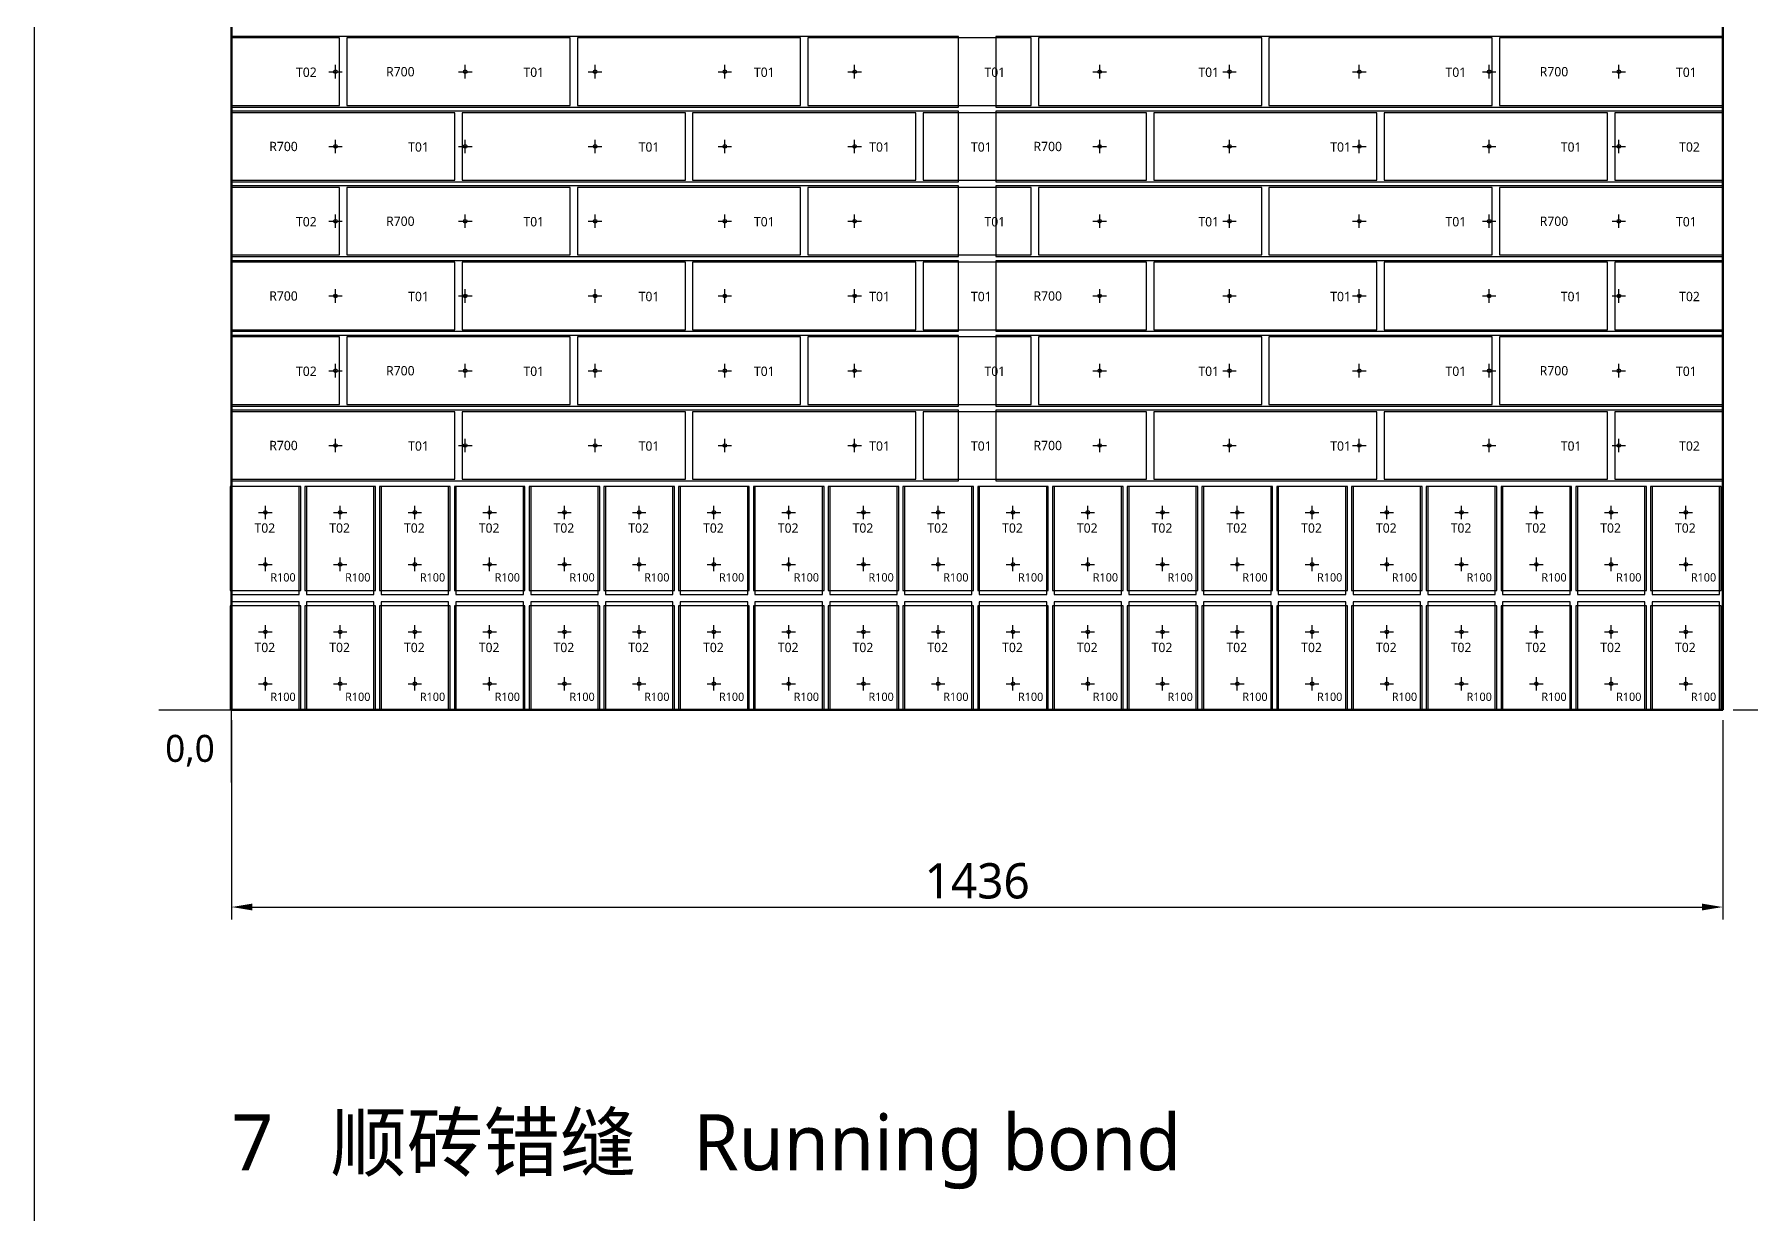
# Model space of a CAD drawing. Header units: millimetres. Extents: x -190 to 7814, y -8952 to 208.
# Drawn here: x -190 to 1463, y -6727 to -5591 of the extents above; entities that cross this region are included whole.
import ezdxf
from ezdxf.enums import TextEntityAlignment as Align

# ---------------------------------------------------------------- set-up
doc = ezdxf.new("R2010")
doc.units = ezdxf.units.MM
for name, color, linetype in [('BOARD', 7, 'Continuous'), ('BORDER', 7, 'Continuous'), ('DIM', 8, 'Continuous'), ('ORIGIN', 1, 'Continuous'), ('P4_CLIP', 5, 'Continuous'), ('P4_HOLE', 1, 'Continuous'), ('P4_SLIP', 7, 'Continuous'), ('P4_TXT_B', 7, 'Continuous'), ('P4_TXT_C', 5, 'Continuous'), ('TITLE', 7, 'Continuous')]:
    doc.layers.add(name, color=color, linetype=linetype)
doc.styles.add('CN', font='msyh.ttc')
doc.dimstyles.new('MM', dxfattribs={"dimtxt": 34, "dimasz": 20, "dimexe": 12, "dimexo": 10, "dimgap": 8, "dimtad": 1, "dimdec": 1, "dimdsep": 46, "dimtxsty": 'CN', "dimcen": 2.5, "dimazin": 3, "dimtfac": 1, "dimtmove": 0, "dimatfit": 3})

msp = doc.modelspace()

# ---------------------------------------------------------------- linework, layer by layer
at = {"layer": 'BOARD', "lineweight": 50}
msp.add_lwpolyline([(0, -6241.5), (1436, -6241.5), (1436, -4724.5), (0, -4724.5)], close=True, dxfattribs=at)
at = {"layer": 'BORDER'}
msp.add_lwpolyline([(-190, -8951.5), (7813.67, -8951.5), (7813.67, 207.69), (-190, 207.69)], close=True, dxfattribs=at)
at = {"layer": 'ORIGIN'}
for p, q in [((0, -6311.5), (0, -6151.5)), ((-70, -6241.5), (90, -6241.5))]:
    msp.add_line(p, q, dxfattribs=at)
at = {"layer": 'P4_CLIP'}
for points in [[(0, -5661), (700, -5661), (700, -5593), (0, -5593)], [(736, -5661), (1436, -5661), (1436, -5593), (736, -5593)], [(0, -5733), (700, -5733), (700, -5665), (0, -5665)], [(736, -5733), (1436, -5733), (1436, -5665), (736, -5665)], [(0, -5805), (700, -5805), (700, -5737), (0, -5737)], [(736, -5805), (1436, -5805), (1436, -5737), (736, -5737)], [(0, -5877), (700, -5877), (700, -5809), (0, -5809)], [(736, -5877), (1436, -5877), (1436, -5809), (736, -5809)], [(0, -5949), (700, -5949), (700, -5881), (0, -5881)], [(736, -5949), (1436, -5949), (1436, -5881), (736, -5881)], [(0, -6021), (700, -6021), (700, -5953), (0, -5953)], [(736, -6021), (1436, -6021), (1436, -5953), (736, -5953)], [(66.5, -6126.5), (66.5, -6026.5), (-1.5, -6026.5), (-1.5, -6126.5)], [(138.5, -6126.5), (138.5, -6026.5), (70.5, -6026.5), (70.5, -6126.5)], [(210.5, -6126.5), (210.5, -6026.5), (142.5, -6026.5), (142.5, -6126.5)], [(282.5, -6126.5), (282.5, -6026.5), (214.5, -6026.5), (214.5, -6126.5)], [(354.5, -6126.5), (354.5, -6026.5), (286.5, -6026.5), (286.5, -6126.5)], [(426.5, -6126.5), (426.5, -6026.5), (358.5, -6026.5), (358.5, -6126.5)], [(498.5, -6126.5), (498.5, -6026.5), (430.5, -6026.5), (430.5, -6126.5)], [(570.5, -6126.5), (570.5, -6026.5), (502.5, -6026.5), (502.5, -6126.5)], [(642.5, -6126.5), (642.5, -6026.5), (574.5, -6026.5), (574.5, -6126.5)], [(714.5, -6126.5), (714.5, -6026.5), (646.5, -6026.5), (646.5, -6126.5)], [(786.5, -6126.5), (786.5, -6026.5), (718.5, -6026.5), (718.5, -6126.5)], [(858.5, -6126.5), (858.5, -6026.5), (790.5, -6026.5), (790.5, -6126.5)], [(930.5, -6126.5), (930.5, -6026.5), (862.5, -6026.5), (862.5, -6126.5)], [(1002.5, -6126.5), (1002.5, -6026.5), (934.5, -6026.5), (934.5, -6126.5)], [(1074.5, -6126.5), (1074.5, -6026.5), (1006.5, -6026.5), (1006.5, -6126.5)], [(1146.5, -6126.5), (1146.5, -6026.5), (1078.5, -6026.5), (1078.5, -6126.5)], [(1218.5, -6126.5), (1218.5, -6026.5), (1150.5, -6026.5), (1150.5, -6126.5)], [(1290.5, -6126.5), (1290.5, -6026.5), (1222.5, -6026.5), (1222.5, -6126.5)], [(1362.5, -6126.5), (1362.5, -6026.5), (1294.5, -6026.5), (1294.5, -6126.5)], [(1434.5, -6126.5), (1434.5, -6026.5), (1366.5, -6026.5), (1366.5, -6126.5)], [(66.5, -6241.5), (66.5, -6141.5), (-1.5, -6141.5), (-1.5, -6241.5)], [(138.5, -6241.5), (138.5, -6141.5), (70.5, -6141.5), (70.5, -6241.5)], [(210.5, -6241.5), (210.5, -6141.5), (142.5, -6141.5), (142.5, -6241.5)], [(282.5, -6241.5), (282.5, -6141.5), (214.5, -6141.5), (214.5, -6241.5)], [(354.5, -6241.5), (354.5, -6141.5), (286.5, -6141.5), (286.5, -6241.5)], [(426.5, -6241.5), (426.5, -6141.5), (358.5, -6141.5), (358.5, -6241.5)], [(498.5, -6241.5), (498.5, -6141.5), (430.5, -6141.5), (430.5, -6241.5)], [(570.5, -6241.5), (570.5, -6141.5), (502.5, -6141.5), (502.5, -6241.5)], [(642.5, -6241.5), (642.5, -6141.5), (574.5, -6141.5), (574.5, -6241.5)], [(714.5, -6241.5), (714.5, -6141.5), (646.5, -6141.5), (646.5, -6241.5)], [(786.5, -6241.5), (786.5, -6141.5), (718.5, -6141.5), (718.5, -6241.5)], [(858.5, -6241.5), (858.5, -6141.5), (790.5, -6141.5), (790.5, -6241.5)], [(930.5, -6241.5), (930.5, -6141.5), (862.5, -6141.5), (862.5, -6241.5)], [(1002.5, -6241.5), (1002.5, -6141.5), (934.5, -6141.5), (934.5, -6241.5)], [(1074.5, -6241.5), (1074.5, -6141.5), (1006.5, -6141.5), (1006.5, -6241.5)], [(1146.5, -6241.5), (1146.5, -6141.5), (1078.5, -6141.5), (1078.5, -6241.5)], [(1218.5, -6241.5), (1218.5, -6141.5), (1150.5, -6141.5), (1150.5, -6241.5)], [(1290.5, -6241.5), (1290.5, -6141.5), (1222.5, -6141.5), (1222.5, -6241.5)], [(1362.5, -6241.5), (1362.5, -6141.5), (1294.5, -6141.5), (1294.5, -6241.5)], [(1434.5, -6241.5), (1434.5, -6141.5), (1366.5, -6141.5), (1366.5, -6241.5)]]:
    msp.add_lwpolyline(points, close=True, dxfattribs=at)
at = {"layer": 'P4_HOLE'}
for p, q in [((93.5, -5627), (106.5, -5627)), ((100, -5633.5), (100, -5620.5)), ((218.5, -5627), (231.5, -5627)), ((225, -5633.5), (225, -5620.5)), ((343.5, -5627), (356.5, -5627)), ((350, -5633.5), (350, -5620.5)), ((468.5, -5627), (481.5, -5627)), ((475, -5633.5), (475, -5620.5)), ((593.5, -5627), (606.5, -5627)), ((600, -5633.5), (600, -5620.5)), ((829.5, -5627), (842.5, -5627)), ((836, -5633.5), (836, -5620.5)), ((954.5, -5627), (967.5, -5627)), ((961, -5633.5), (961, -5620.5)), ((1079.5, -5627), (1092.5, -5627)), ((1086, -5633.5), (1086, -5620.5)), ((1204.5, -5627), (1217.5, -5627)), ((1211, -5633.5), (1211, -5620.5)), ((1329.5, -5627), (1342.5, -5627)), ((1336, -5633.5), (1336, -5620.5)), ((93.5, -5699), (106.5, -5699)), ((100, -5705.5), (100, -5692.5)), ((218.5, -5699), (231.5, -5699)), ((225, -5705.5), (225, -5692.5)), ((343.5, -5699), (356.5, -5699)), ((350, -5705.5), (350, -5692.5)), ((468.5, -5699), (481.5, -5699)), ((475, -5705.5), (475, -5692.5)), ((593.5, -5699), (606.5, -5699)), ((600, -5705.5), (600, -5692.5)), ((829.5, -5699), (842.5, -5699)), ((836, -5705.5), (836, -5692.5)), ((954.5, -5699), (967.5, -5699)), ((961, -5705.5), (961, -5692.5)), ((1079.5, -5699), (1092.5, -5699)), ((1086, -5705.5), (1086, -5692.5)), ((1204.5, -5699), (1217.5, -5699)), ((1211, -5705.5), (1211, -5692.5)), ((1329.5, -5699), (1342.5, -5699)), ((1336, -5705.5), (1336, -5692.5)), ((100, -5777.5), (100, -5764.5)), ((225, -5777.5), (225, -5764.5)), ((350, -5777.5), (350, -5764.5)), ((475, -5777.5), (475, -5764.5)), ((600, -5777.5), (600, -5764.5)), ((836, -5777.5), (836, -5764.5)), ((961, -5777.5), (961, -5764.5)), ((1086, -5777.5), (1086, -5764.5)), ((1211, -5777.5), (1211, -5764.5)), ((1336, -5777.5), (1336, -5764.5)), ((93.5, -5771), (106.5, -5771)), ((218.5, -5771), (231.5, -5771)), ((343.5, -5771), (356.5, -5771)), ((468.5, -5771), (481.5, -5771)), ((593.5, -5771), (606.5, -5771)), ((829.5, -5771), (842.5, -5771)), ((954.5, -5771), (967.5, -5771)), ((1079.5, -5771), (1092.5, -5771)), ((1204.5, -5771), (1217.5, -5771)), ((1329.5, -5771), (1342.5, -5771)), ((93.5, -5843), (106.5, -5843)), ((100, -5849.5), (100, -5836.5)), ((218.5, -5843), (231.5, -5843)), ((225, -5849.5), (225, -5836.5)), ((343.5, -5843), (356.5, -5843)), ((350, -5849.5), (350, -5836.5)), ((468.5, -5843), (481.5, -5843)), ((475, -5849.5), (475, -5836.5)), ((593.5, -5843), (606.5, -5843)), ((600, -5849.5), (600, -5836.5)), ((829.5, -5843), (842.5, -5843)), ((836, -5849.5), (836, -5836.5)), ((954.5, -5843), (967.5, -5843)), ((961, -5849.5), (961, -5836.5)), ((1079.5, -5843), (1092.5, -5843)), ((1086, -5849.5), (1086, -5836.5)), ((1204.5, -5843), (1217.5, -5843)), ((1211, -5849.5), (1211, -5836.5)), ((1329.5, -5843), (1342.5, -5843)), ((1336, -5849.5), (1336, -5836.5)), ((93.5, -5915), (106.5, -5915)), ((100, -5921.5), (100, -5908.5)), ((218.5, -5915), (231.5, -5915)), ((225, -5921.5), (225, -5908.5)), ((343.5, -5915), (356.5, -5915)), ((350, -5921.5), (350, -5908.5)), ((468.5, -5915), (481.5, -5915)), ((475, -5921.5), (475, -5908.5)), ((593.5, -5915), (606.5, -5915)), ((600, -5921.5), (600, -5908.5)), ((829.5, -5915), (842.5, -5915)), ((836, -5921.5), (836, -5908.5)), ((954.5, -5915), (967.5, -5915)), ((961, -5921.5), (961, -5908.5)), ((1079.5, -5915), (1092.5, -5915)), ((1086, -5921.5), (1086, -5908.5)), ((1204.5, -5915), (1217.5, -5915)), ((1211, -5921.5), (1211, -5908.5)), ((1329.5, -5915), (1342.5, -5915)), ((1336, -5921.5), (1336, -5908.5)), ((100, -5993.5), (100, -5980.5)), ((225, -5993.5), (225, -5980.5)), ((350, -5993.5), (350, -5980.5)), ((475, -5993.5), (475, -5980.5)), ((600, -5993.5), (600, -5980.5)), ((836, -5993.5), (836, -5980.5)), ((961, -5993.5), (961, -5980.5)), ((1086, -5993.5), (1086, -5980.5)), ((1211, -5993.5), (1211, -5980.5)), ((1336, -5993.5), (1336, -5980.5)), ((93.5, -5987), (106.5, -5987)), ((218.5, -5987), (231.5, -5987)), ((343.5, -5987), (356.5, -5987)), ((468.5, -5987), (481.5, -5987)), ((593.5, -5987), (606.5, -5987)), ((829.5, -5987), (842.5, -5987)), ((954.5, -5987), (967.5, -5987)), ((1079.5, -5987), (1092.5, -5987)), ((1204.5, -5987), (1217.5, -5987)), ((1329.5, -5987), (1342.5, -5987)), ((32.5, -6058), (32.5, -6045)), ((104.5, -6058), (104.5, -6045)), ((176.5, -6058), (176.5, -6045)), ((248.5, -6058), (248.5, -6045)), ((320.5, -6058), (320.5, -6045)), ((392.5, -6058), (392.5, -6045)), ((464.5, -6058), (464.5, -6045)), ((536.5, -6058), (536.5, -6045)), ((608.5, -6058), (608.5, -6045)), ((680.5, -6058), (680.5, -6045)), ((752.5, -6058), (752.5, -6045)), ((824.5, -6058), (824.5, -6045)), ((896.5, -6058), (896.5, -6045)), ((968.5, -6058), (968.5, -6045)), ((1040.5, -6058), (1040.5, -6045)), ((1112.5, -6058), (1112.5, -6045)), ((1184.5, -6058), (1184.5, -6045)), ((1256.5, -6058), (1256.5, -6045)), ((1328.5, -6058), (1328.5, -6045)), ((1400.5, -6058), (1400.5, -6045)), ((26, -6051.5), (39, -6051.5)), ((98, -6051.5), (111, -6051.5)), ((170, -6051.5), (183, -6051.5)), ((242, -6051.5), (255, -6051.5)), ((314, -6051.5), (327, -6051.5)), ((386, -6051.5), (399, -6051.5)), ((458, -6051.5), (471, -6051.5)), ((530, -6051.5), (543, -6051.5)), ((602, -6051.5), (615, -6051.5)), ((674, -6051.5), (687, -6051.5)), ((746, -6051.5), (759, -6051.5)), ((818, -6051.5), (831, -6051.5)), ((890, -6051.5), (903, -6051.5)), ((962, -6051.5), (975, -6051.5)), ((1034, -6051.5), (1047, -6051.5)), ((1106, -6051.5), (1119, -6051.5)), ((1178, -6051.5), (1191, -6051.5)), ((1250, -6051.5), (1263, -6051.5)), ((1322, -6051.5), (1335, -6051.5)), ((1394, -6051.5), (1407, -6051.5)), ((32.5, -6108), (32.5, -6095)), ((104.5, -6108), (104.5, -6095)), ((176.5, -6108), (176.5, -6095)), ((248.5, -6108), (248.5, -6095)), ((320.5, -6108), (320.5, -6095)), ((392.5, -6108), (392.5, -6095)), ((464.5, -6108), (464.5, -6095)), ((536.5, -6108), (536.5, -6095)), ((608.5, -6108), (608.5, -6095)), ((680.5, -6108), (680.5, -6095)), ((752.5, -6108), (752.5, -6095)), ((824.5, -6108), (824.5, -6095)), ((896.5, -6108), (896.5, -6095)), ((968.5, -6108), (968.5, -6095)), ((1040.5, -6108), (1040.5, -6095)), ((1112.5, -6108), (1112.5, -6095)), ((1184.5, -6108), (1184.5, -6095)), ((1256.5, -6108), (1256.5, -6095)), ((1328.5, -6108), (1328.5, -6095)), ((1400.5, -6108), (1400.5, -6095)), ((26, -6101.5), (39, -6101.5)), ((98, -6101.5), (111, -6101.5)), ((170, -6101.5), (183, -6101.5)), ((242, -6101.5), (255, -6101.5)), ((314, -6101.5), (327, -6101.5)), ((386, -6101.5), (399, -6101.5)), ((458, -6101.5), (471, -6101.5)), ((530, -6101.5), (543, -6101.5)), ((602, -6101.5), (615, -6101.5)), ((674, -6101.5), (687, -6101.5)), ((746, -6101.5), (759, -6101.5)), ((818, -6101.5), (831, -6101.5)), ((890, -6101.5), (903, -6101.5)), ((962, -6101.5), (975, -6101.5)), ((1034, -6101.5), (1047, -6101.5)), ((1106, -6101.5), (1119, -6101.5)), ((1178, -6101.5), (1191, -6101.5)), ((1250, -6101.5), (1263, -6101.5)), ((1322, -6101.5), (1335, -6101.5)), ((1394, -6101.5), (1407, -6101.5)), ((32.5, -6173), (32.5, -6160)), ((104.5, -6173), (104.5, -6160)), ((176.5, -6173), (176.5, -6160)), ((248.5, -6173), (248.5, -6160)), ((320.5, -6173), (320.5, -6160)), ((392.5, -6173), (392.5, -6160)), ((464.5, -6173), (464.5, -6160)), ((536.5, -6173), (536.5, -6160)), ((608.5, -6173), (608.5, -6160)), ((680.5, -6173), (680.5, -6160)), ((752.5, -6173), (752.5, -6160)), ((824.5, -6173), (824.5, -6160)), ((896.5, -6173), (896.5, -6160)), ((968.5, -6173), (968.5, -6160)), ((1040.5, -6173), (1040.5, -6160)), ((1112.5, -6173), (1112.5, -6160)), ((1184.5, -6173), (1184.5, -6160)), ((1256.5, -6173), (1256.5, -6160)), ((1328.5, -6173), (1328.5, -6160)), ((1400.5, -6173), (1400.5, -6160)), ((26, -6166.5), (39, -6166.5)), ((98, -6166.5), (111, -6166.5)), ((170, -6166.5), (183, -6166.5)), ((242, -6166.5), (255, -6166.5)), ((314, -6166.5), (327, -6166.5)), ((386, -6166.5), (399, -6166.5)), ((458, -6166.5), (471, -6166.5)), ((530, -6166.5), (543, -6166.5)), ((602, -6166.5), (615, -6166.5)), ((674, -6166.5), (687, -6166.5)), ((746, -6166.5), (759, -6166.5)), ((818, -6166.5), (831, -6166.5)), ((890, -6166.5), (903, -6166.5)), ((962, -6166.5), (975, -6166.5)), ((1034, -6166.5), (1047, -6166.5)), ((1106, -6166.5), (1119, -6166.5)), ((1178, -6166.5), (1191, -6166.5)), ((1250, -6166.5), (1263, -6166.5)), ((1322, -6166.5), (1335, -6166.5)), ((1394, -6166.5), (1407, -6166.5)), ((32.5, -6223), (32.5, -6210)), ((104.5, -6223), (104.5, -6210)), ((176.5, -6223), (176.5, -6210)), ((248.5, -6223), (248.5, -6210)), ((320.5, -6223), (320.5, -6210)), ((392.5, -6223), (392.5, -6210)), ((464.5, -6223), (464.5, -6210)), ((536.5, -6223), (536.5, -6210)), ((608.5, -6223), (608.5, -6210)), ((680.5, -6223), (680.5, -6210)), ((752.5, -6223), (752.5, -6210)), ((824.5, -6223), (824.5, -6210)), ((896.5, -6223), (896.5, -6210)), ((968.5, -6223), (968.5, -6210)), ((1040.5, -6223), (1040.5, -6210)), ((1112.5, -6223), (1112.5, -6210)), ((1184.5, -6223), (1184.5, -6210)), ((1256.5, -6223), (1256.5, -6210)), ((1328.5, -6223), (1328.5, -6210)), ((1400.5, -6223), (1400.5, -6210)), ((26, -6216.5), (39, -6216.5)), ((98, -6216.5), (111, -6216.5)), ((170, -6216.5), (183, -6216.5)), ((242, -6216.5), (255, -6216.5)), ((314, -6216.5), (327, -6216.5)), ((386, -6216.5), (399, -6216.5)), ((458, -6216.5), (471, -6216.5)), ((530, -6216.5), (543, -6216.5)), ((602, -6216.5), (615, -6216.5)), ((674, -6216.5), (687, -6216.5)), ((746, -6216.5), (759, -6216.5)), ((818, -6216.5), (831, -6216.5)), ((890, -6216.5), (903, -6216.5)), ((962, -6216.5), (975, -6216.5)), ((1034, -6216.5), (1047, -6216.5)), ((1106, -6216.5), (1119, -6216.5)), ((1178, -6216.5), (1191, -6216.5)), ((1250, -6216.5), (1263, -6216.5)), ((1322, -6216.5), (1335, -6216.5)), ((1394, -6216.5), (1407, -6216.5))]:
    msp.add_line(p, q, dxfattribs=at)
for centre in [(100, -5627), (225, -5627), (350, -5627), (475, -5627), (600, -5627), (836, -5627), (961, -5627), (1086, -5627), (1211, -5627), (1336, -5627), (100, -5699), (225, -5699), (350, -5699), (475, -5699), (600, -5699), (836, -5699), (961, -5699), (1086, -5699), (1211, -5699), (1336, -5699), (100, -5771), (225, -5771), (350, -5771), (475, -5771), (600, -5771), (836, -5771), (961, -5771), (1086, -5771), (1211, -5771), (1336, -5771), (100, -5843), (225, -5843), (350, -5843), (475, -5843), (600, -5843), (836, -5843), (961, -5843), (1086, -5843), (1211, -5843), (1336, -5843), (100, -5915), (225, -5915), (350, -5915), (475, -5915), (600, -5915), (836, -5915), (961, -5915), (1086, -5915), (1211, -5915), (1336, -5915), (100, -5987), (225, -5987), (350, -5987), (475, -5987), (600, -5987), (836, -5987), (961, -5987), (1086, -5987), (1211, -5987), (1336, -5987), (32.5, -6051.5), (104.5, -6051.5), (176.5, -6051.5), (248.5, -6051.5), (320.5, -6051.5), (392.5, -6051.5), (464.5, -6051.5), (536.5, -6051.5), (608.5, -6051.5), (680.5, -6051.5), (752.5, -6051.5), (824.5, -6051.5), (896.5, -6051.5), (968.5, -6051.5), (1040.5, -6051.5), (1112.5, -6051.5), (1184.5, -6051.5), (1256.5, -6051.5), (1328.5, -6051.5), (1400.5, -6051.5), (32.5, -6101.5), (104.5, -6101.5), (176.5, -6101.5), (248.5, -6101.5), (320.5, -6101.5), (392.5, -6101.5), (464.5, -6101.5), (536.5, -6101.5), (608.5, -6101.5), (680.5, -6101.5), (752.5, -6101.5), (824.5, -6101.5), (896.5, -6101.5), (968.5, -6101.5), (1040.5, -6101.5), (1112.5, -6101.5), (1184.5, -6101.5), (1256.5, -6101.5), (1328.5, -6101.5), (1400.5, -6101.5), (32.5, -6166.5), (104.5, -6166.5), (176.5, -6166.5), (248.5, -6166.5), (320.5, -6166.5), (392.5, -6166.5), (464.5, -6166.5), (536.5, -6166.5), (608.5, -6166.5), (680.5, -6166.5), (752.5, -6166.5), (824.5, -6166.5), (896.5, -6166.5), (968.5, -6166.5), (1040.5, -6166.5), (1112.5, -6166.5), (1184.5, -6166.5), (1256.5, -6166.5), (1328.5, -6166.5), (1400.5, -6166.5), (32.5, -6216.5), (104.5, -6216.5), (176.5, -6216.5), (248.5, -6216.5), (320.5, -6216.5), (392.5, -6216.5), (464.5, -6216.5), (536.5, -6216.5), (608.5, -6216.5), (680.5, -6216.5), (752.5, -6216.5), (824.5, -6216.5), (896.5, -6216.5), (968.5, -6216.5), (1040.5, -6216.5), (1112.5, -6216.5), (1184.5, -6216.5), (1256.5, -6216.5), (1328.5, -6216.5), (1400.5, -6216.5)]:
    msp.add_circle(centre, 1.75, dxfattribs=at)
at = {"layer": 'P4_SLIP'}
for points in [[(0, -5659.5), (104, -5659.5), (104, -5594.5), (0, -5594.5)], [(111, -5659.5), (326, -5659.5), (326, -5594.5), (111, -5594.5)], [(333, -5659.5), (548, -5659.5), (548, -5594.5), (333, -5594.5)], [(555, -5659.5), (770, -5659.5), (770, -5594.5), (555, -5594.5)], [(777, -5659.5), (992, -5659.5), (992, -5594.5), (777, -5594.5)], [(999, -5659.5), (1214, -5659.5), (1214, -5594.5), (999, -5594.5)], [(1221, -5659.5), (1436, -5659.5), (1436, -5594.5), (1221, -5594.5)], [(0, -5731.5), (215, -5731.5), (215, -5666.5), (0, -5666.5)], [(222, -5731.5), (437, -5731.5), (437, -5666.5), (222, -5666.5)], [(444, -5731.5), (659, -5731.5), (659, -5666.5), (444, -5666.5)], [(666, -5731.5), (881, -5731.5), (881, -5666.5), (666, -5666.5)], [(888, -5731.5), (1103, -5731.5), (1103, -5666.5), (888, -5666.5)], [(1110, -5731.5), (1325, -5731.5), (1325, -5666.5), (1110, -5666.5)], [(1332, -5731.5), (1436, -5731.5), (1436, -5666.5), (1332, -5666.5)], [(0, -5803.5), (104, -5803.5), (104, -5738.5), (0, -5738.5)], [(111, -5803.5), (326, -5803.5), (326, -5738.5), (111, -5738.5)], [(333, -5803.5), (548, -5803.5), (548, -5738.5), (333, -5738.5)], [(555, -5803.5), (770, -5803.5), (770, -5738.5), (555, -5738.5)], [(777, -5803.5), (992, -5803.5), (992, -5738.5), (777, -5738.5)], [(999, -5803.5), (1214, -5803.5), (1214, -5738.5), (999, -5738.5)], [(1221, -5803.5), (1436, -5803.5), (1436, -5738.5), (1221, -5738.5)], [(0, -5875.5), (215, -5875.5), (215, -5810.5), (0, -5810.5)], [(222, -5875.5), (437, -5875.5), (437, -5810.5), (222, -5810.5)], [(444, -5875.5), (659, -5875.5), (659, -5810.5), (444, -5810.5)], [(666, -5875.5), (881, -5875.5), (881, -5810.5), (666, -5810.5)], [(888, -5875.5), (1103, -5875.5), (1103, -5810.5), (888, -5810.5)], [(1110, -5875.5), (1325, -5875.5), (1325, -5810.5), (1110, -5810.5)], [(1332, -5875.5), (1436, -5875.5), (1436, -5810.5), (1332, -5810.5)], [(0, -5947.5), (104, -5947.5), (104, -5882.5), (0, -5882.5)], [(111, -5947.5), (326, -5947.5), (326, -5882.5), (111, -5882.5)], [(333, -5947.5), (548, -5947.5), (548, -5882.5), (333, -5882.5)], [(555, -5947.5), (770, -5947.5), (770, -5882.5), (555, -5882.5)], [(777, -5947.5), (992, -5947.5), (992, -5882.5), (777, -5882.5)], [(999, -5947.5), (1214, -5947.5), (1214, -5882.5), (999, -5882.5)], [(1221, -5947.5), (1436, -5947.5), (1436, -5882.5), (1221, -5882.5)], [(0, -6019.5), (215, -6019.5), (215, -5954.5), (0, -5954.5)], [(222, -6019.5), (437, -6019.5), (437, -5954.5), (222, -5954.5)], [(444, -6019.5), (659, -6019.5), (659, -5954.5), (444, -5954.5)], [(666, -6019.5), (881, -6019.5), (881, -5954.5), (666, -5954.5)], [(888, -6019.5), (1103, -6019.5), (1103, -5954.5), (888, -5954.5)], [(1110, -6019.5), (1325, -6019.5), (1325, -5954.5), (1110, -5954.5)], [(1332, -6019.5), (1436, -6019.5), (1436, -5954.5), (1332, -5954.5)], [(0, -6130.5), (65, -6130.5), (65, -6026.5), (0, -6026.5)], [(72, -6130.5), (137, -6130.5), (137, -6026.5), (72, -6026.5)], [(144, -6130.5), (209, -6130.5), (209, -6026.5), (144, -6026.5)], [(216, -6130.5), (281, -6130.5), (281, -6026.5), (216, -6026.5)], [(288, -6130.5), (353, -6130.5), (353, -6026.5), (288, -6026.5)], [(360, -6130.5), (425, -6130.5), (425, -6026.5), (360, -6026.5)], [(432, -6130.5), (497, -6130.5), (497, -6026.5), (432, -6026.5)], [(504, -6130.5), (569, -6130.5), (569, -6026.5), (504, -6026.5)], [(576, -6130.5), (641, -6130.5), (641, -6026.5), (576, -6026.5)], [(648, -6130.5), (713, -6130.5), (713, -6026.5), (648, -6026.5)], [(720, -6130.5), (785, -6130.5), (785, -6026.5), (720, -6026.5)], [(792, -6130.5), (857, -6130.5), (857, -6026.5), (792, -6026.5)], [(864, -6130.5), (929, -6130.5), (929, -6026.5), (864, -6026.5)], [(936, -6130.5), (1001, -6130.5), (1001, -6026.5), (936, -6026.5)], [(1008, -6130.5), (1073, -6130.5), (1073, -6026.5), (1008, -6026.5)], [(1080, -6130.5), (1145, -6130.5), (1145, -6026.5), (1080, -6026.5)], [(1152, -6130.5), (1217, -6130.5), (1217, -6026.5), (1152, -6026.5)], [(1224, -6130.5), (1289, -6130.5), (1289, -6026.5), (1224, -6026.5)], [(1296, -6130.5), (1361, -6130.5), (1361, -6026.5), (1296, -6026.5)], [(1368, -6130.5), (1433, -6130.5), (1433, -6026.5), (1368, -6026.5)], [(0, -6241.5), (65, -6241.5), (65, -6137.5), (0, -6137.5)], [(72, -6241.5), (137, -6241.5), (137, -6137.5), (72, -6137.5)], [(144, -6241.5), (209, -6241.5), (209, -6137.5), (144, -6137.5)], [(216, -6241.5), (281, -6241.5), (281, -6137.5), (216, -6137.5)], [(288, -6241.5), (353, -6241.5), (353, -6137.5), (288, -6137.5)], [(360, -6241.5), (425, -6241.5), (425, -6137.5), (360, -6137.5)], [(432, -6241.5), (497, -6241.5), (497, -6137.5), (432, -6137.5)], [(504, -6241.5), (569, -6241.5), (569, -6137.5), (504, -6137.5)], [(576, -6241.5), (641, -6241.5), (641, -6137.5), (576, -6137.5)], [(648, -6241.5), (713, -6241.5), (713, -6137.5), (648, -6137.5)], [(720, -6241.5), (785, -6241.5), (785, -6137.5), (720, -6137.5)], [(792, -6241.5), (857, -6241.5), (857, -6137.5), (792, -6137.5)], [(864, -6241.5), (929, -6241.5), (929, -6137.5), (864, -6137.5)], [(936, -6241.5), (1001, -6241.5), (1001, -6137.5), (936, -6137.5)], [(1008, -6241.5), (1073, -6241.5), (1073, -6137.5), (1008, -6137.5)], [(1080, -6241.5), (1145, -6241.5), (1145, -6137.5), (1080, -6137.5)], [(1152, -6241.5), (1217, -6241.5), (1217, -6137.5), (1152, -6137.5)], [(1224, -6241.5), (1289, -6241.5), (1289, -6137.5), (1224, -6137.5)], [(1296, -6241.5), (1361, -6241.5), (1361, -6137.5), (1296, -6137.5)], [(1368, -6241.5), (1433, -6241.5), (1433, -6137.5), (1368, -6137.5)]]:
    msp.add_lwpolyline(points, close=True, dxfattribs=at)

# ---------------------------------------------------------------- texts
at = {"layer": 'ORIGIN', "style": 'CN'}
msp.add_text('0,0', height=26, dxfattribs=at).set_placement((-64, -6299.5), align=Align.BOTTOM_LEFT)
at = {"layer": 'P4_TXT_B', "style": 'CN'}
for s, p in [('T02', (72, -5627.5)), ('T01', (291, -5627.5)), ('T01', (513, -5627.5)), ('T01', (735, -5627.5)), ('T01', (941, -5627.5)), ('T01', (1179, -5627.5)), ('T01', (1401, -5627.5)), ('T01', (180, -5699.5)), ('T01', (402, -5699.5)), ('T01', (624, -5699.5)), ('T01', (722, -5699.5)), ('T01', (1068, -5699.5)), ('T01', (1290, -5699.5)), ('T02', (1404, -5699.5)), ('T02', (72, -5771.5)), ('T01', (291, -5771.5)), ('T01', (513, -5771.5)), ('T01', (735, -5771.5)), ('T01', (941, -5771.5)), ('T01', (1179, -5771.5)), ('T01', (1401, -5771.5)), ('T01', (180, -5843.5)), ('T01', (402, -5843.5)), ('T01', (624, -5843.5)), ('T01', (722, -5843.5)), ('T01', (1068, -5843.5)), ('T01', (1290, -5843.5)), ('T02', (1404, -5843.5)), ('T02', (72, -5915.5)), ('T01', (291, -5915.5)), ('T01', (513, -5915.5)), ('T01', (735, -5915.5)), ('T01', (941, -5915.5)), ('T01', (1179, -5915.5)), ('T01', (1401, -5915.5)), ('T01', (180, -5987.5)), ('T01', (402, -5987.5)), ('T01', (624, -5987.5)), ('T01', (722, -5987.5)), ('T01', (1068, -5987.5)), ('T01', (1290, -5987.5)), ('T02', (1404, -5987.5)), ('T02', (32, -6066.5)), ('T02', (104, -6066.5)), ('T02', (176, -6066.5)), ('T02', (248, -6066.5)), ('T02', (320, -6066.5)), ('T02', (392, -6066.5)), ('T02', (464, -6066.5)), ('T02', (536, -6066.5)), ('T02', (608, -6066.5)), ('T02', (680, -6066.5)), ('T02', (752, -6066.5)), ('T02', (824, -6066.5)), ('T02', (896, -6066.5)), ('T02', (968, -6066.5)), ('T02', (1040, -6066.5)), ('T02', (1112, -6066.5)), ('T02', (1184, -6066.5)), ('T02', (1256, -6066.5)), ('T02', (1328, -6066.5)), ('T02', (1400, -6066.5)), ('T02', (32, -6181.5)), ('T02', (104, -6181.5)), ('T02', (176, -6181.5)), ('T02', (248, -6181.5)), ('T02', (320, -6181.5)), ('T02', (392, -6181.5)), ('T02', (464, -6181.5)), ('T02', (536, -6181.5)), ('T02', (608, -6181.5)), ('T02', (680, -6181.5)), ('T02', (752, -6181.5)), ('T02', (824, -6181.5)), ('T02', (896, -6181.5)), ('T02', (968, -6181.5)), ('T02', (1040, -6181.5)), ('T02', (1112, -6181.5)), ('T02', (1184, -6181.5)), ('T02', (1256, -6181.5)), ('T02', (1328, -6181.5)), ('T02', (1400, -6181.5))]:
    msp.add_text(s, height=9, dxfattribs=at).set_placement(p, align=Align.MIDDLE_CENTER)
at = {"layer": 'P4_TXT_C', "style": 'CN'}
for s, height, p in [('R700', 9, (162.5, -5627)), ('R700', 9, (1273.5, -5627)), ('R700', 9, (50, -5699)), ('R700', 9, (786, -5699)), ('R700', 9, (162.5, -5771)), ('R700', 9, (1273.5, -5771)), ('R700', 9, (50, -5843)), ('R700', 9, (786, -5843)), ('R700', 9, (162.5, -5915)), ('R700', 9, (1273.5, -5915)), ('R700', 9, (50, -5987)), ('R700', 9, (786, -5987)), ('R100', 8, (49.5, -6114)), ('R100', 8, (121.5, -6114)), ('R100', 8, (193.5, -6114)), ('R100', 8, (265.5, -6114)), ('R100', 8, (337.5, -6114)), ('R100', 8, (409.5, -6114)), ('R100', 8, (481.5, -6114)), ('R100', 8, (553.5, -6114)), ('R100', 8, (625.5, -6114)), ('R100', 8, (697.5, -6114)), ('R100', 8, (769.5, -6114)), ('R100', 8, (841.5, -6114)), ('R100', 8, (913.5, -6114)), ('R100', 8, (985.5, -6114)), ('R100', 8, (1057.5, -6114)), ('R100', 8, (1129.5, -6114)), ('R100', 8, (1201.5, -6114)), ('R100', 8, (1273.5, -6114)), ('R100', 8, (1345.5, -6114)), ('R100', 8, (1417.5, -6114)), ('R100', 8, (49.5, -6229)), ('R100', 8, (121.5, -6229)), ('R100', 8, (193.5, -6229)), ('R100', 8, (265.5, -6229)), ('R100', 8, (337.5, -6229)), ('R100', 8, (409.5, -6229)), ('R100', 8, (481.5, -6229)), ('R100', 8, (553.5, -6229)), ('R100', 8, (625.5, -6229)), ('R100', 8, (697.5, -6229)), ('R100', 8, (769.5, -6229)), ('R100', 8, (841.5, -6229)), ('R100', 8, (913.5, -6229)), ('R100', 8, (985.5, -6229)), ('R100', 8, (1057.5, -6229)), ('R100', 8, (1129.5, -6229)), ('R100', 8, (1201.5, -6229)), ('R100', 8, (1273.5, -6229)), ('R100', 8, (1345.5, -6229)), ('R100', 8, (1417.5, -6229))]:
    msp.add_text(s, height=height, dxfattribs=at).set_placement(p, align=Align.MIDDLE_CENTER)
at = {"layer": 'TITLE', "style": 'CN'}
msp.add_text('7   顺砖错缝   Running bond', height=54, dxfattribs=at).set_placement((0, -6701.28), align=Align.BOTTOM_LEFT)

# ---------------------------------------------------------------- dimensions: what is measured, and where the dimension line sits
at = {"layer": 'DIM'}
msp.add_linear_dim(base=(1626, -6241.5), p1=(1436, -6241.5), p2=(1436, -4724.5), angle=90, dimstyle='MM', dxfattribs=at).render()
msp.add_linear_dim(base=(0, -6431.5), p1=(0, -6241.5), p2=(1436, -6241.5), dimstyle='MM', dxfattribs=at).render()

doc.saveas('drawing.dxf')
